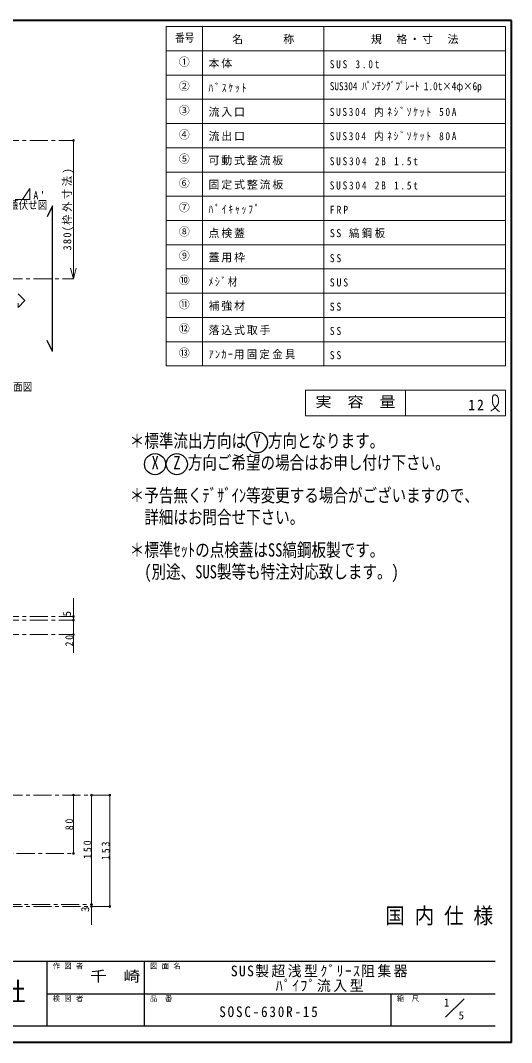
# Model space of a CAD drawing. Units: millimetres at full size, sheet at 1:5. Extents: x -1062 to 963, y -702 to 703.
# Drawn here: x 287 to 963, y -702 to 703 of the extents above; entities that cross this region are included whole.
import ezdxf
from ezdxf.enums import TextEntityAlignment as Align

# ---------------------------------------------------------------- set-up
doc = ezdxf.new("R2010")
doc.units = ezdxf.units.MM
doc.header["$LTSCALE"] = 5
doc.header["$PDMODE"] = 32
doc.header["$PDSIZE"] = 2.5
doc.linetypes.add('CHAIN1', pattern=[8, 5, -1, 1, -1])
doc.layers.add('0-A', color=4, linetype='Continuous', lineweight=9)
doc.styles.add('ＭＳ ゴシック', font='')
doc.styles.get('ＭＳ ゴシック').set_extended_font_data('MS Gothic')

msp = doc.modelspace()

# ---------------------------------------------------------------- linework, layer by layer
at = {"layer": '0-A', "color": 1, "lineweight": 40}
for p, q in [((962.602, 702.509), (-1062.398, 702.509)), ((962.602, -702.491), (962.602, 702.509)), ((962.602, -702.491), (-1062.398, -702.491))]:
    msp.add_line(p, q, dxfattribs=at)
at = {"layer": '0-A', "color": 3, "lineweight": 18}
for p, q in [((954.269, 694.176), (487.602, 694.176)), ((487.602, 227.509), (487.602, 694.176)), ((537.602, 227.509), (537.602, 694.176)), ((704.269, 227.509), (704.269, 694.176)), ((954.269, 227.509), (954.269, 694.176)), ((954.269, 660.843), (487.602, 660.843)), ((954.269, 627.509), (487.602, 627.509)), ((954.269, 594.176), (487.602, 594.176)), ((954.269, 560.843), (487.602, 560.843)), ((954.269, 527.509), (487.602, 527.509)), ((954.269, 494.176), (487.602, 494.176)), ((954.269, 460.843), (487.602, 460.843)), ((954.269, 427.509), (487.602, 427.509)), ((954.269, 394.176), (487.602, 394.176)), ((954.269, 360.843), (487.602, 360.843)), ((954.269, 327.509), (487.602, 327.509)), ((954.269, 294.176), (487.602, 294.176)), ((954.269, 260.843), (487.602, 260.843)), ((954.269, 227.509), (487.602, 227.509)), ((679.269, 194.176), (954.269, 194.176)), ((679.269, 159.176), (679.269, 194.176)), ((816.769, 159.176), (816.769, 194.176)), ((954.269, 194.176), (954.269, 159.176)), ((679.269, 159.176), (954.269, 159.176))]:
    msp.add_line(p, q, dxfattribs=at)
at = {"layer": '0-A', "linetype": 'CHAIN1'}
for p, q in [((220.102, 537.509), (360.102, 537.509)), ((-559.898, 456.509), (300.102, 456.509)), ((-494.898, 347.509), (360.102, 347.509)), ((220.102, -116.791), (360.102, -116.791)), ((220.102, -121.791), (360.102, -121.791)), ((220.102, -141.791), (360.102, -141.791)), ((410.102, -362.491), (210.102, -362.491)), ((122.102, -442.491), (360.102, -442.491)), ((183.102, -512.491), (385.102, -512.491)), ((410.102, -515.491), (183.102, -515.491))]:
    msp.add_line(p, q, dxfattribs=at)
at = {"layer": '0-A'}
for p, q in [((360.102, 347.509), (360.102, 537.509)), ((360.102, 347.509), (356.22, 361.998)), ((360.102, 347.509), (363.984, 361.998)), ((360.102, -362.491), (360.102, -442.491)), ((385.102, -362.491), (385.102, -512.491)), ((410.102, -515.491), (410.102, -362.491)), ((385.102, -512.491), (385.102, -540.491))]:
    msp.add_line(p, q, dxfattribs=at)
at = {"layer": '0-A', "color": 5, "lineweight": 25}
for p, q in [((331.435, 447.509), (323.935, 432.509)), ((331.435, 247.509), (331.435, 447.509)), ((331.435, 247.509), (323.935, 262.509))]:
    msp.add_line(p, q, dxfattribs=at)
at = {"layer": '0-A', "color": 6, "lineweight": 25}
for p, q in [((-49.898, -590.705), (940.102, -590.705)), ((324.03, -679.991), (324.03, -590.705)), ((457.959, -679.991), (457.959, -590.705)), ((324.03, -635.348), (940.102, -635.348)), ((797.245, -679.991), (797.245, -635.348)), ((940.102, -679.991), (-49.898, -679.991))]:
    msp.add_line(p, q, dxfattribs=at)
at = {"layer": '0-A', "color": 7, "lineweight": 18}
msp.add_line((871.991, -667.745), (897.245, -642.491), dxfattribs=at)
at = {"layer": '0-A', "linetype": 'CHAIN1'}
msp.add_lwpolyline([(290.102, 456.509), (300.102, 471.509), (300.102, 456.509)], dxfattribs=at)
at = {"layer": '0-A'}
for points in [[(283.977, 326.884), (293.352, 317.509), (283.977, 308.134), (283.977, 313.759)], [(934.086, 165.664), (934.614, 166.021), (935.522, 166.639), (936.426, 167.268), (937.321, 167.915), (938.205, 168.586), (939.075, 169.289), (939.572, 169.714), (940.162, 170.245), (941.142, 171.208), (942.056, 172.232), (942.878, 173.315), (943.585, 174.456), (944.15, 175.654), (944.404, 176.375), (944.544, 176.878), (944.722, 177.764), (944.825, 178.668), (944.859, 179.587), (944.829, 180.516), (944.741, 181.45), (944.666, 181.992), (944.584, 182.47), (944.407, 183.287), (944.174, 184.083), (943.873, 184.844), (943.494, 185.559), (943.024, 186.215), (942.706, 186.563), (942.486, 186.771), (942.076, 187.098), (941.63, 187.379), (941.156, 187.604), (940.657, 187.766), (940.139, 187.855), (939.833, 187.87), (939.569, 187.859), (939.114, 187.793), (938.671, 187.67), (938.25, 187.494)], [(938.25, 187.494), (937.864, 187.27), (937.523, 187), (937.351, 186.825), (937.116, 186.512), (936.827, 185.905), (936.658, 185.226), (936.579, 184.497), (936.558, 183.735), (936.564, 182.961), (936.567, 182.514), (936.562, 181.91), (936.533, 180.893), (936.498, 179.904), (936.483, 178.936), (936.51, 177.985), (936.604, 177.046), (936.698, 176.506), (936.809, 176.029), (937.06, 175.212), (937.378, 174.406), (937.753, 173.614), (938.175, 172.842), (938.637, 172.094), (938.918, 171.673), (939.136, 171.363), (939.52, 170.84), (939.915, 170.329), (940.321, 169.825), (940.734, 169.326), (941.154, 168.828), (941.4, 168.538), (941.664, 168.228), (942.126, 167.697), (942.604, 167.181), (943.103, 166.694), (943.63, 166.249), (944.191, 165.86), (944.535, 165.664), (944.687, 165.588)], [(944.687, 165.588), (944.954, 165.467), (945.227, 165.357), (945.504, 165.254), (945.785, 165.158), (946.068, 165.064), (946.233, 165.011)], [(360.102, -91.791), (360.102, -121.791), (360.102, -166.791)]]:
    msp.add_lwpolyline(points, dxfattribs=at)
at = {"layer": '0-A', "color": 5, "lineweight": 25}
for centre in [(612.352, 122.509), (472.352, 92.509), (502.352, 92.509)]:
    msp.add_circle(centre, 14.5, dxfattribs=at)
at = {"layer": '0-A'}
for p in [(360.102, 537.509), (360.102, -116.791), (360.102, -121.791), (360.102, -141.791), (360.102, -362.491), (385.102, -362.491), (410.102, -362.491), (360.102, -442.491), (385.102, -512.491), (385.102, -515.491), (410.102, -515.491)]:
    msp.add_point(p, dxfattribs=at)

# ---------------------------------------------------------------- texts
at = {"layer": '0-A', "color": 7, "style": 'ＭＳ ゴシック'}
for s, height, width, p in [('番号', 11, 0.85, (500.102, 670.009)), ('SUS304 ﾊﾟﾝﾁﾝｸﾞﾌﾟﾚｰﾄ 1.0t×4φ×6p', 11, 0.85, (712.602, 603.343)), ('標準点検蓋伏せ図', 11, 0.85, (219.435, 440.009)), ('本体平面図', 11, 0.85, (238.185, 190.009)), ('実\u3000容\u3000量', 14.66, 1.1, (693.019, 166.676)), ('＊標準流出方向は Y 方向となります。', 18.33, 0.8, (437.602, 110.009)), (' X  Z 方向ご希望の場合はお申し付け下さい。', 18.33, 0.8, (457.602, 80.009)), ('＊予告無くﾃﾞｻﾞｲﾝ等変更する場合がございますので、', 18.33, 0.8, (437.602, 35.009)), ('詳細はお問合せ下さい。', 18.33, 0.8, (457.602, 5.009)), ('＊標準ｾｯﾄの点検蓋はSS縞鋼板製です。', 18.33, 0.8, (437.602, -39.991)), ('(別途、SUS製等も特注対応致します。)', 18.33, 0.8, (457.602, -69.991)), ('国 内 仕 様', 21.99, 0.9, (788.852, -545.705)), ('千\u3000崎', 14.66, 1.15, (382.959, -623.026)), ('工業株式会社', 25.66, 0.95, (94.566, -652.848))]:
    msp.add_text(s, height=height, dxfattribs=dict(at, width=width)).set_placement(p, align=Align.BOTTOM_LEFT)
for s, height, p in [('①', 11, (505.102, 636.676)), ('②', 11, (505.102, 603.343)), ('③', 11, (505.102, 570.009)), ('④', 11, (505.102, 536.676)), ('⑤', 11, (505.102, 503.343)), ('⑥', 11, (505.102, 470.009)), ('⑦', 11, (505.102, 436.676)), ('⑧', 11, (505.102, 403.343)), ('⑨', 11, (505.102, 370.009)), ('⑩', 11, (505.102, 336.676)), ('⑪', 11, (505.102, 303.343)), ('⑫', 11, (505.102, 270.009)), ('⑬', 11, (505.102, 236.676)), ('作 図 者', 7.331, (331.53, -603.205)), ('図 面 名', 7.331, (465.459, -603.205)), ('検 図 者', 7.331, (331.53, -647.848)), ('品\u3000番', 7.331, (465.459, -647.848)), ('縮\u3000尺', 7.331, (804.745, -647.848)), ('1', 11, (869.451, -656.252)), ('5', 11, (889.811, -673.942))]:
    msp.add_text(s, height=height, dxfattribs=at).set_placement(p, align=Align.BOTTOM_LEFT)
for s, p in [('5', (360.102, -116.791)), ('3', (385.102, -522.991))]:
    msp.add_text(s, height=11, rotation=90, dxfattribs=at).set_placement(p, align=Align.BOTTOM_LEFT)
at = {"layer": '0-A', "color": 7, "attachment_point": 7, "style": 'ＭＳ ゴシック'}
for s, insert, char_height in [('\\T1.17;名\u3000\u3000\u3000称', (578.435, 670.009), 11), ('\\T1.17;規\u3000格・寸\u3000法', (769.269, 670.009), 11), ('\\T1.17;本体', (545.935, 636.676), 11), ('\\T1.39;\\W0.85;SUS\\~3.0t', (712.602, 636.676), 11), ('\\T1.39;\\W0.85;ﾊﾞｽｹｯﾄ', (545.935, 603.343), 11), ('\\T1.17;流入口', (545.935, 570.009), 11), ('\\T1.37;\\W0.85;SUS304\\~内ﾈｼﾞｿｹｯﾄ\\~50A', (712.602, 570.009), 11), ('\\T1.17;流出口', (545.935, 536.676), 11), ('\\T1.37;\\W0.85;SUS304\\~内ﾈｼﾞｿｹｯﾄ\\~80A', (712.602, 536.676), 11), ('\\T1.17;可動式整流板', (545.935, 503.343), 11), ('\\T1.39;\\W0.85;SUS304\\~2B\\~1.5t', (712.602, 503.343), 11), ('\\T1.17;固定式整流板', (545.935, 470.009), 11), ('\\T1.39;\\W0.85;SUS304\\~2B\\~1.5t', (712.602, 470.009), 11), ("\\T1.36;\\W0.9;A'", (305.102, 456.509), 11), ('\\T1.39;\\W0.85;ﾊﾟｲｷｬｯﾌﾟ', (545.935, 436.676), 11), ('\\T1.38;\\W0.9;FRP', (712.602, 436.676), 11), ('\\T1.17;点検蓋', (545.935, 403.343), 11), ('\\T1.24;\\W0.95;SS\\~縞鋼板', (712.602, 403.343), 11), ('\\T1.17;蓋用枠', (545.935, 370.009), 11), ('\\T1.36;\\W0.9;SS', (712.602, 370.009), 11), ('\\T1.3;\\W0.9;ﾒｼﾞ材', (545.935, 336.676), 11), ('\\T1.38;\\W0.9;SUS', (712.602, 336.676), 11), ('\\T1.17;補強材', (545.935, 303.343), 11), ('\\T1.36;\\W0.9;SS', (712.602, 303.343), 11), ('\\T1.17;落込式取手', (545.935, 270.009), 11), ('\\T1.36;\\W0.9;SS', (712.602, 270.009), 11), ('\\T1.23;\\W0.95;ｱﾝｶｰ用固定金具', (545.935, 236.676), 11), ('\\T1.36;\\W0.9;SS', (712.602, 236.676), 11), ('\\T1.27;\\W0.95;12', (903.019, 166.676), 14.66), ('\\T1.18;\\W0.95;SUS製超浅型ｸﾞﾘｰｽ阻集器', (576.53, -613.026), 14.66), ('\\T1.19;\\W0.95;ﾊﾟｲﾌﾟ流入型', (638.405, -633.026), 14.66), ('\\T1.28;\\W0.9;SOSC-630R-15', (560.727, -667.669), 14.66)]:
    msp.add_mtext(s, dxfattribs=dict(at, insert=insert, char_height=char_height))
at = {"layer": '0-A', "color": 7, "char_height": 11, "attachment_point": 7, "rotation": 90, "style": 'ＭＳ ゴシック'}
for s, insert in [('\\T1.24;\\W0.95;380(枠外寸法)', (360.102, 386.259)), ('\\T1.36;\\W0.9;20', (360.102, -158.041)), ('\\T1.36;\\W0.9;80', (360.102, -410.616)), ('\\T1.38;\\W0.9;150', (385.102, -449.991)), ('\\T1.38;\\W0.9;153', (410.102, -451.491))]:
    msp.add_mtext(s, dxfattribs=dict(at, insert=insert))

doc.saveas('drawing.dxf')
